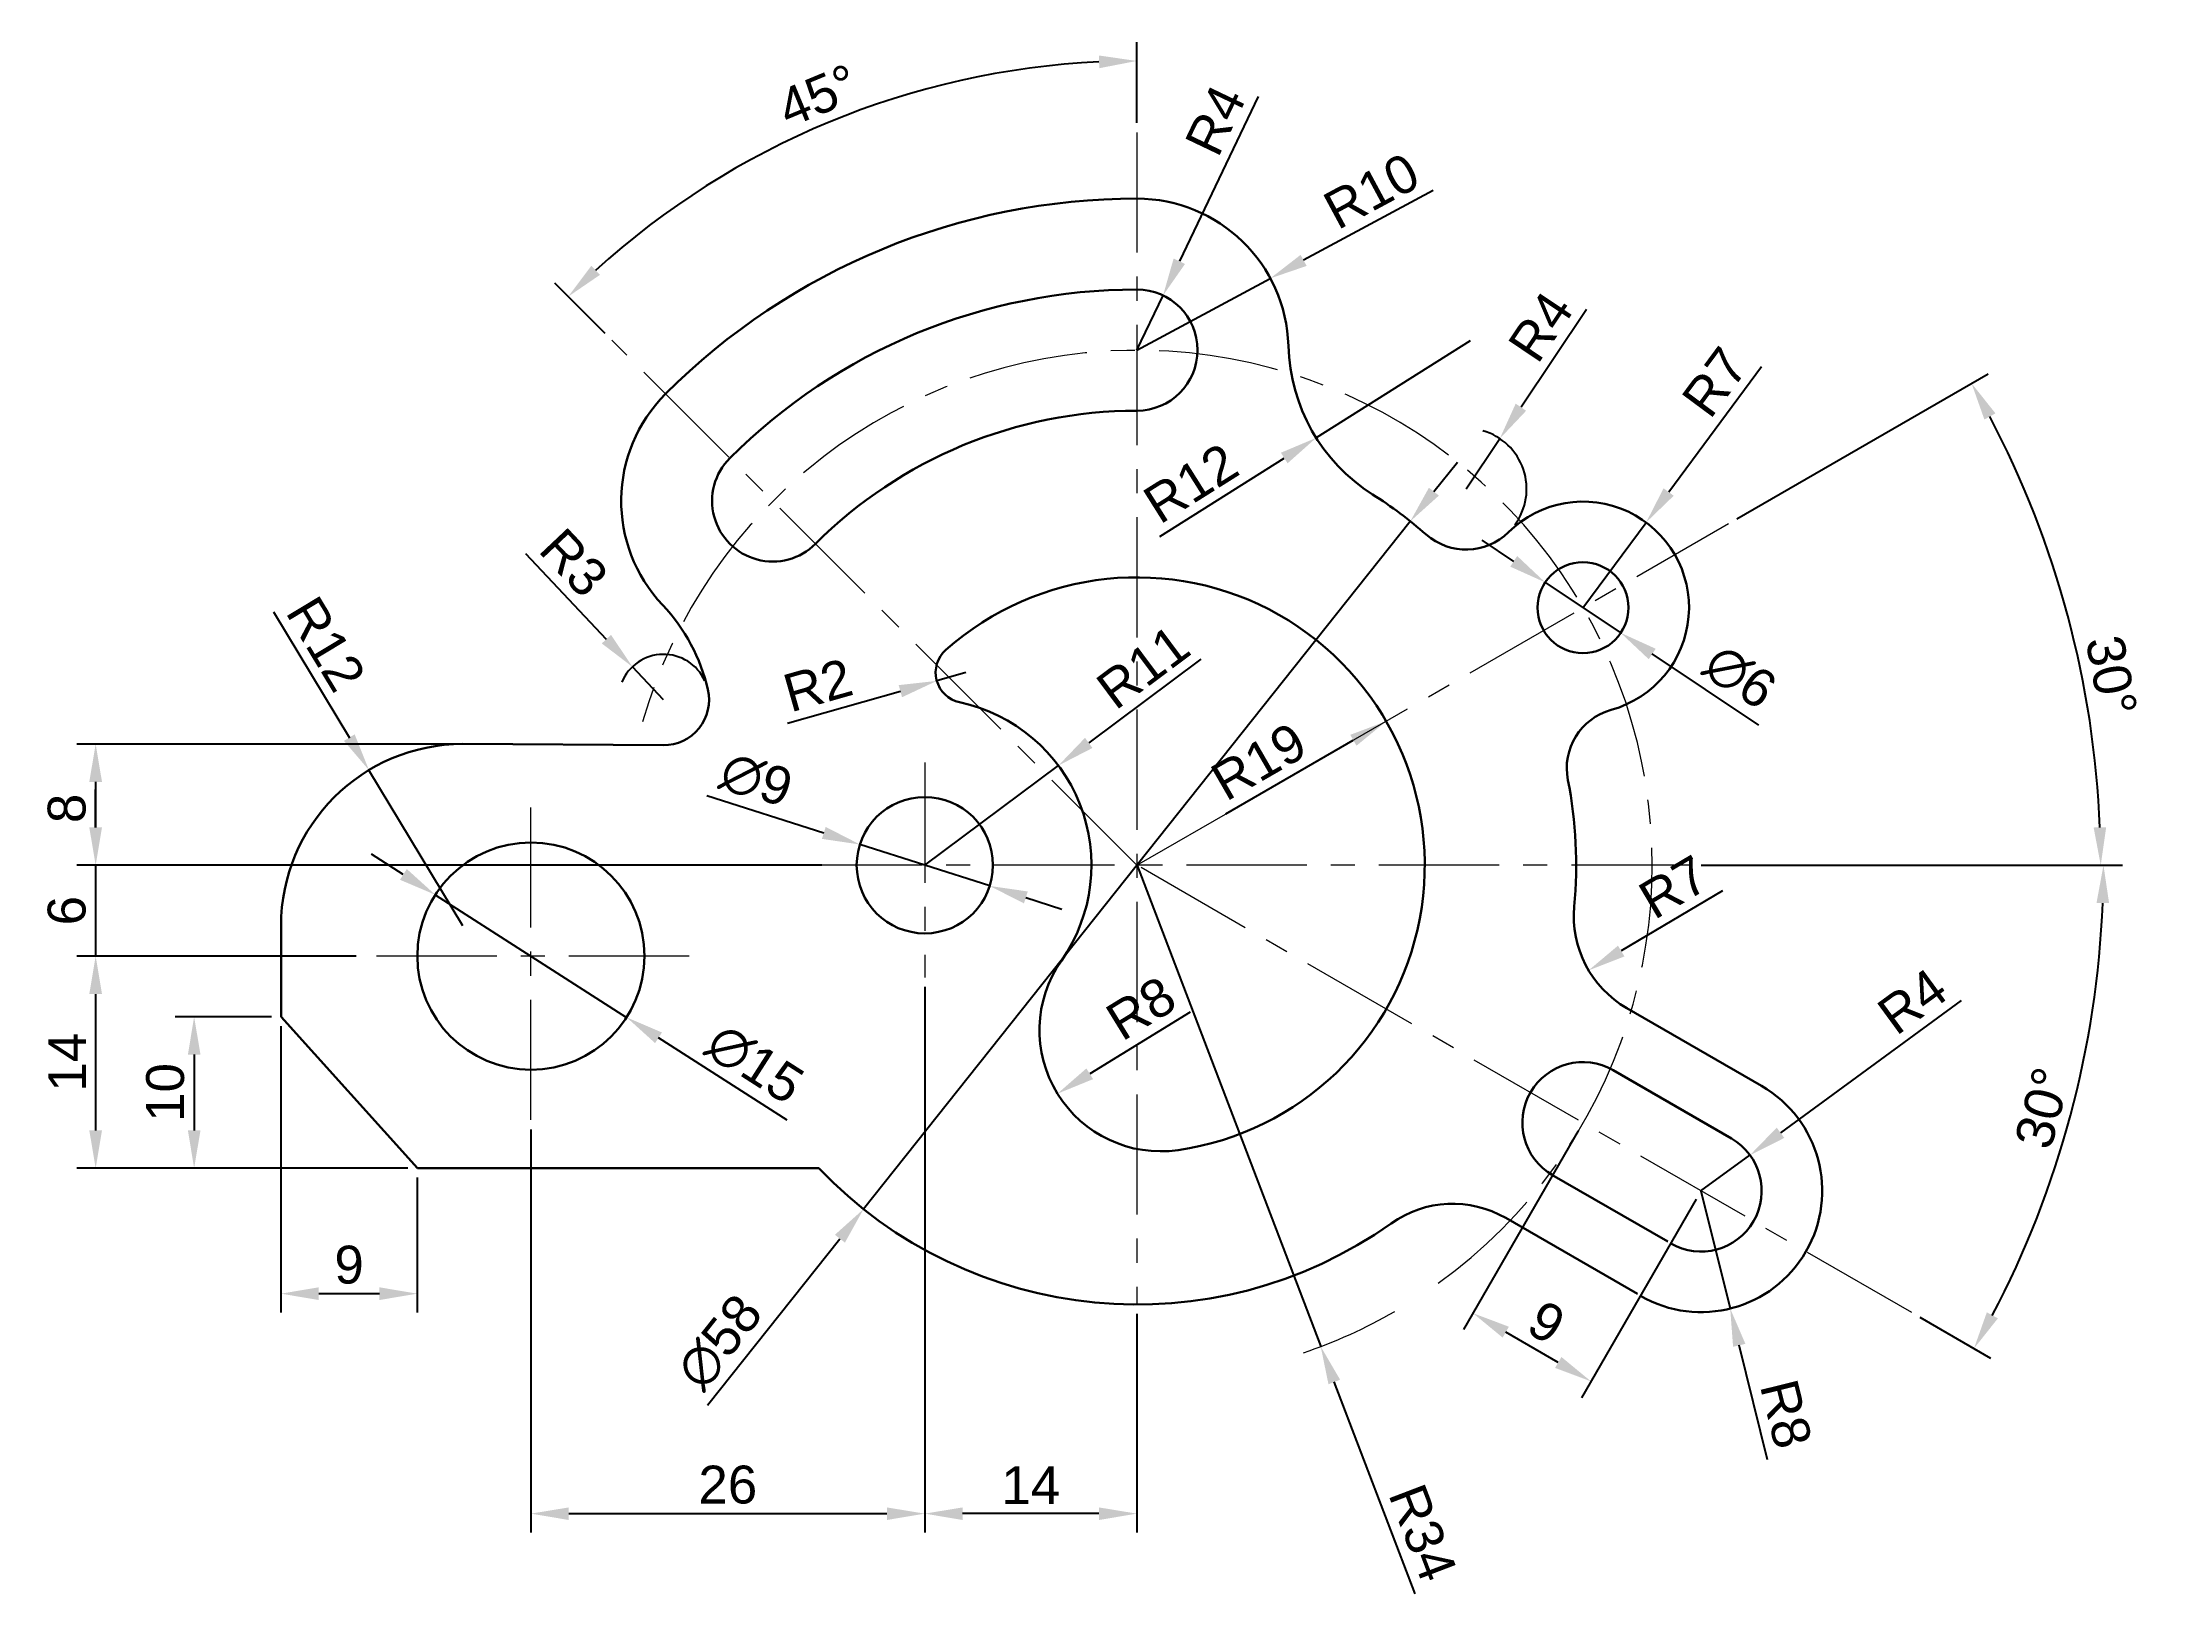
# Model space of a CAD drawing. Header units: millimetres. Extents: x 21861 to 22000, y 11904 to 12006.
import ezdxf

# ---------------------------------------------------------------- set-up
doc = ezdxf.new("R2010")
doc.units = ezdxf.units.MM
doc.linetypes.add('CENTER', pattern=[50.8, 31.75, -6.35, 6.35, -6.35])
doc.layers.get('0').update_dxf_attribs({"lineweight": 30})
doc.layers.add('标注', color=241, linetype='Continuous', lineweight=15)
doc.layers.add('点划线', color=150, linetype='CENTER', lineweight=15)
doc.styles.get("Standard").update_dxf_attribs({"font": 'arial.ttf'})
doc.dimstyles.new('ISO-25', dxfattribs={"dimtxt": 2.5, "dimasz": 2.5, "dimexe": 1.25, "dimexo": 0.625, "dimtad": 1, "dimtxsty": 'Standard', "dimcen": 2.5, "dimadec": 0, "dimazin": 0, "dimtfac": 1, "dimtmove": 0, "dimatfit": 3, "dimfxl": 1, "dimarcsym": 0})

# ---------------------------------------------------------------- blocks, each defined once
blk = doc.blocks.new('*D1')
at = {"layer": 'Defpoints', "color": 0, "ltscale": 0.25, "transparency": 16777216}
for p in [(21888.94, 11960.03), (21864.71, 11952.03), (21913.28, 11952.03)]:
    blk.add_point(p, dxfattribs=at)
at = {"layer": '标注', "color": 0, "lineweight": -2, "ltscale": 0.25, "transparency": 16777216}
for p, q in [((21888.32, 11960.03), (21863.46, 11960.03)), ((21864.71, 11957.53), (21864.71, 11954.53)), ((21912.65, 11952.03), (21863.46, 11952.03))]:
    blk.add_line(p, q, dxfattribs=at)
at = {"layer": '标注', "color": 0, "ltscale": 0.25, "transparency": 16777216}
for points in [[(21864.29, 11957.53), (21865.13, 11957.53), (21864.71, 11960.03)], [(21864.29, 11954.53), (21865.13, 11954.53), (21864.71, 11952.03)]]:
    blk.add_solid(points, dxfattribs=at)
at = {"layer": '标注', "color": 0, "ltscale": 0.25, "transparency": 16777216, "insert": (21862.81, 11955.78), "char_height": 2.5, "attachment_point": 5, "rotation": 90}
blk.add_mtext('8', dxfattribs=at)
blk = doc.blocks.new('*D2')
at = {"layer": 'Defpoints', "color": 0, "ltscale": 0.25, "transparency": 16777216}
for p in [(21871.14, 11952.03), (21864.71, 11946.03), (21882.53, 11946.03)]:
    blk.add_point(p, dxfattribs=at)
at = {"layer": '标注', "color": 0, "lineweight": -2, "ltscale": 0.25, "transparency": 16777216}
for p, q in [((21864.71, 11954.53), (21864.71, 11957.03)), ((21870.51, 11952.03), (21863.46, 11952.03)), ((21864.71, 11952.03), (21864.71, 11946.03)), ((21881.9, 11946.03), (21863.46, 11946.03)), ((21864.71, 11943.53), (21864.71, 11941.03))]:
    blk.add_line(p, q, dxfattribs=at)
at = {"layer": '标注', "color": 0, "ltscale": 0.25, "transparency": 16777216}
for points in [[(21864.29, 11954.53), (21865.13, 11954.53), (21864.71, 11952.03)], [(21864.29, 11943.53), (21865.13, 11943.53), (21864.71, 11946.03)]]:
    blk.add_solid(points, dxfattribs=at)
at = {"layer": '标注', "color": 0, "ltscale": 0.25, "transparency": 16777216, "insert": (21862.81, 11949.03), "char_height": 2.5, "attachment_point": 5, "rotation": 90}
blk.add_mtext('6', dxfattribs=at)
blk = doc.blocks.new('*D3')
at = {"layer": 'Defpoints', "color": 0, "ltscale": 0.25, "transparency": 16777216}
for p in [(21882.53, 11946.03), (21864.71, 11932.03), (21885.94, 11932.03)]:
    blk.add_point(p, dxfattribs=at)
at = {"layer": '标注', "color": 0, "lineweight": -2, "ltscale": 0.25, "transparency": 16777216}
for p, q in [((21881.9, 11946.03), (21863.46, 11946.03)), ((21864.71, 11943.53), (21864.71, 11934.53)), ((21885.32, 11932.03), (21863.46, 11932.03))]:
    blk.add_line(p, q, dxfattribs=at)
at = {"layer": '标注', "color": 0, "ltscale": 0.25, "transparency": 16777216}
for points in [[(21864.29, 11943.53), (21865.13, 11943.53), (21864.71, 11946.03)], [(21864.29, 11934.53), (21865.13, 11934.53), (21864.71, 11932.03)]]:
    blk.add_solid(points, dxfattribs=at)
at = {"layer": '标注', "color": 0, "ltscale": 0.25, "transparency": 16777216, "insert": (21862.83, 11939.03), "char_height": 2.5, "attachment_point": 5, "rotation": 90}
blk.add_mtext('14', dxfattribs=at)
blk = doc.blocks.new('*D4')
at = {"layer": 'Defpoints', "color": 0, "ltscale": 0.25, "transparency": 16777216}
for p in [(21876.94, 11942.03), (21885.94, 11932.03), (21876.94, 11923.75)]:
    blk.add_point(p, dxfattribs=at)
at = {"layer": '标注', "color": 0, "lineweight": -2, "ltscale": 0.25, "transparency": 16777216}
for p, q in [((21876.94, 11941.41), (21876.94, 11922.5)), ((21885.94, 11931.41), (21885.94, 11922.5)), ((21883.44, 11923.75), (21879.44, 11923.75))]:
    blk.add_line(p, q, dxfattribs=at)
at = {"layer": '标注', "color": 0, "ltscale": 0.25, "transparency": 16777216}
for points in [[(21879.44, 11924.17), (21879.44, 11923.33), (21876.94, 11923.75)], [(21883.44, 11924.17), (21883.44, 11923.33), (21885.94, 11923.75)]]:
    blk.add_solid(points, dxfattribs=at)
at = {"layer": '标注', "color": 0, "ltscale": 0.25, "transparency": 16777216, "insert": (21881.44, 11925.65), "char_height": 2.5, "attachment_point": 5}
blk.add_mtext('9', dxfattribs=at)
blk = doc.blocks.new('*D5')
at = {"layer": 'Defpoints', "color": 0, "ltscale": 0.25, "transparency": 16777216}
for p in [(21919.44, 11944.63), (21893.44, 11935.21), (21919.44, 11909.23)]:
    blk.add_point(p, dxfattribs=at)
at = {"layer": '标注', "color": 0, "lineweight": -2, "ltscale": 0.25, "transparency": 16777216}
for p, q in [((21919.44, 11944), (21919.44, 11907.98)), ((21893.44, 11934.59), (21893.44, 11907.98)), ((21895.94, 11909.23), (21916.94, 11909.23))]:
    blk.add_line(p, q, dxfattribs=at)
at = {"layer": '标注', "color": 0, "ltscale": 0.25, "transparency": 16777216}
for points in [[(21895.94, 11909.64), (21895.94, 11908.81), (21893.44, 11909.23)], [(21916.94, 11909.64), (21916.94, 11908.81), (21919.44, 11909.23)]]:
    blk.add_solid(points, dxfattribs=at)
at = {"layer": '标注', "color": 0, "ltscale": 0.25, "transparency": 16777216, "insert": (21906.44, 11911.13), "char_height": 2.5, "attachment_point": 5}
blk.add_mtext('26', dxfattribs=at)
blk = doc.blocks.new('*D7')
at = {"layer": 'Defpoints', "color": 0, "ltscale": 0.25, "transparency": 16777216}
for p in [(21919.44, 11923.03), (21933.44, 11923.03), (21919.44, 11909.23)]:
    blk.add_point(p, dxfattribs=at)
at = {"layer": '标注', "color": 0, "lineweight": -2, "ltscale": 0.25, "transparency": 16777216}
for p, q in [((21919.44, 11922.41), (21919.44, 11907.98)), ((21933.44, 11922.41), (21933.44, 11907.98)), ((21930.94, 11909.23), (21921.94, 11909.23))]:
    blk.add_line(p, q, dxfattribs=at)
at = {"layer": '标注', "color": 0, "ltscale": 0.25, "transparency": 16777216}
for points in [[(21921.94, 11909.64), (21921.94, 11908.81), (21919.44, 11909.23)], [(21930.94, 11909.64), (21930.94, 11908.81), (21933.44, 11909.23)]]:
    blk.add_solid(points, dxfattribs=at)
at = {"layer": '标注', "color": 0, "ltscale": 0.25, "transparency": 16777216, "insert": (21926.44, 11911.11), "char_height": 2.5, "attachment_point": 5}
blk.add_mtext('14', dxfattribs=at)
blk = doc.blocks.new('*D9')
at = {"layer": 'Defpoints', "color": 0, "ltscale": 0.25, "transparency": 16777216}
for p in [(21919.71, 12003.31), (21933.44, 12000.41), (21898.78, 11986.7), (21933.44, 11952.03), (21933.44, 11923.03)]:
    blk.add_point(p, dxfattribs=at)
at = {"layer": '标注', "color": 0, "lineweight": -2, "ltscale": 0.25, "transparency": 16777216}
for p, q in [((21933.44, 12001.03), (21933.44, 12006.37)), ((21898.34, 11987.14), (21895.02, 11990.45))]:
    blk.add_line(p, q, dxfattribs=at)
blk.add_arc((21933.44, 11952.03), 53.09, 92.6985, 132.3015, dxfattribs=at)
at = {"layer": '标注', "color": 0, "ltscale": 0.25, "transparency": 16777216}
for points in [[(21930.94, 12005.48), (21930.96, 12004.64), (21933.44, 12005.12)], [(21898, 11991), (21897.43, 11991.6), (21895.91, 11989.57)]]:
    blk.add_solid(points, dxfattribs=at)
at = {"layer": '标注', "color": 0, "ltscale": 0.25, "transparency": 16777216, "insert": (21912.4, 12002.83), "char_height": 2.5, "attachment_point": 5, "rotation": 22.5}
blk.add_mtext('45°', dxfattribs=at)
blk = doc.blocks.new('*D10')
at = {"layer": 'Defpoints', "color": 0, "ltscale": 0.25, "transparency": 16777216}
for p in [(21972.5, 11974.58), (21993.23, 11973.79), (21910.2, 11952.03), (21933.44, 11952.03), (21970.06, 11952.03)]:
    blk.add_point(p, dxfattribs=at)
at = {"layer": '标注', "color": 0, "lineweight": -2, "ltscale": 0.25, "transparency": 16777216}
for p, q in [((21973.04, 11974.89), (21989.63, 11984.47)), ((21970.69, 11952.03), (21998.32, 11952.03))]:
    blk.add_line(p, q, dxfattribs=at)
blk.add_arc((21933.44, 11952.03), 63.62, 2.2515, 27.7485, dxfattribs=at)
at = {"layer": '标注', "color": 0, "ltscale": 0.25, "transparency": 16777216}
for points in [[(21989.39, 11981.45), (21990.12, 11981.86), (21988.54, 11983.84)], [(21997.43, 11954.54), (21996.6, 11954.52), (21997.07, 11952.03)]]:
    blk.add_solid(points, dxfattribs=at)
at = {"layer": '标注', "color": 0, "ltscale": 0.25, "transparency": 16777216, "insert": (21997.77, 11964.54), "char_height": 2.5, "attachment_point": 5, "rotation": 281.001}
blk.add_mtext('30°', dxfattribs=at)
blk = doc.blocks.new('*D12')
at = {"layer": 'Defpoints', "color": 0, "ltscale": 0.25, "transparency": 16777216}
for p in [(21910.2, 11952.03), (21933.44, 11952.03), (21970.06, 11952.03), (21993.4, 11930.21), (21984.59, 11922.5)]:
    blk.add_point(p, dxfattribs=at)
at = {"layer": '标注', "color": 0, "lineweight": -2, "ltscale": 0.25, "transparency": 16777216}
for p, q in [((21970.69, 11952.03), (21998.5, 11952.03)), ((21985.13, 11922.19), (21989.79, 11919.5))]:
    blk.add_line(p, q, dxfattribs=at)
blk.add_arc((21933.44, 11952.03), 63.81, 332.245, 357.755, dxfattribs=at)
at = {"layer": '标注', "color": 0, "ltscale": 0.25, "transparency": 16777216}
for points in [[(21996.79, 11949.54), (21997.62, 11949.53), (21997.25, 11952.03)], [(21990.28, 11922.12), (21989.55, 11922.52), (21988.7, 11920.13)]]:
    blk.add_solid(points, dxfattribs=at)
at = {"layer": '标注', "color": 0, "ltscale": 0.25, "transparency": 16777216, "insert": (21993.24, 11936.01), "char_height": 2.5, "attachment_point": 5, "rotation": 75}
blk.add_mtext('30°', dxfattribs=at)
blk = doc.blocks.new('*D13')
at = {"layer": 'Defpoints', "color": 0, "ltscale": 0.25, "transparency": 16777216}
for p in [(21887.13, 11950.08), (21899.76, 11941.99)]:
    blk.add_point(p, dxfattribs=at)
at = {"layer": '标注', "color": 0, "lineweight": -2, "ltscale": 0.25, "transparency": 16777216}
for p, q in [((21885.02, 11951.42), (21882.92, 11952.77)), ((21887.13, 11950.08), (21899.76, 11941.99)), ((21910.35, 11935.21), (21901.87, 11940.64))]:
    blk.add_line(p, q, dxfattribs=at)
at = {"layer": '标注', "color": 0, "ltscale": 0.25, "transparency": 16777216}
for points in [[(21885.25, 11951.78), (21884.8, 11951.07), (21887.13, 11950.08)], [(21902.09, 11940.99), (21901.64, 11940.29), (21899.76, 11941.99)]]:
    blk.add_solid(points, dxfattribs=at)
at = {"layer": '标注', "color": 0, "ltscale": 0.25, "transparency": 16777216, "insert": (21908.22, 11938.91), "char_height": 2.5, "attachment_point": 5, "rotation": 327.374}
blk.add_mtext('∅15', dxfattribs=at)
blk = doc.blocks.new('*D15')
at = {"layer": 'Defpoints', "color": 0, "ltscale": 0.25, "transparency": 16777216}
for p in [(21900.14, 11965.13), (21902.2, 11962.95)]:
    blk.add_point(p, dxfattribs=at)
at = {"layer": '标注', "color": 0, "lineweight": -2, "ltscale": 0.25, "transparency": 16777216}
for p, q in [((21893.08, 11972.61), (21898.42, 11966.95)), ((21902.2, 11962.95), (21900.14, 11965.13))]:
    blk.add_line(p, q, dxfattribs=at)
blk.add_arc((21902.2, 11962.95), 3, 24.7918, 157.2358, dxfattribs=at)
at = {"layer": '标注', "color": 0, "ltscale": 0.25, "transparency": 16777216}
blk.add_solid([(21898.73, 11967.24), (21898.12, 11966.67), (21900.14, 11965.13)], dxfattribs=at)
at = {"layer": '标注', "color": 0, "ltscale": 0.25, "transparency": 16777216, "insert": (21896.28, 11972), "char_height": 2.5, "attachment_point": 5, "rotation": 313.3625}
blk.add_mtext('R3', dxfattribs=at)
blk = doc.blocks.new('*D17')
at = {"layer": 'Defpoints', "color": 0, "ltscale": 0.25, "transparency": 16777216}
for p in [(21935.02, 11941.15), (21928.2, 11936.95)]:
    blk.add_point(p, dxfattribs=at)
at = {"layer": '标注', "color": 0, "lineweight": -2, "ltscale": 0.25, "transparency": 16777216}
blk.add_line((21936.96, 11942.34), (21930.33, 11938.26), dxfattribs=at)
at = {"layer": '标注', "color": 0, "ltscale": 0.25, "transparency": 16777216}
blk.add_solid([(21930.11, 11938.62), (21930.55, 11937.91), (21928.2, 11936.95)], dxfattribs=at)
at = {"layer": '标注', "color": 0, "ltscale": 0.25, "transparency": 16777216, "insert": (21933.72, 11942.58), "char_height": 2.5, "attachment_point": 5, "rotation": 31.6264}
blk.add_mtext('R8', dxfattribs=at)
blk = doc.blocks.new('*D18')
at = {"layer": 'Defpoints', "color": 0, "ltscale": 0.25, "transparency": 16777216}
for p in [(21949.9, 11961.53), (21933.44, 11952.03)]:
    blk.add_point(p, dxfattribs=at)
at = {"layer": '标注', "color": 0, "lineweight": -2, "ltscale": 0.25, "transparency": 16777216}
blk.add_line((21939.31, 11955.42), (21947.73, 11960.28), dxfattribs=at)
at = {"layer": '标注', "color": 0, "ltscale": 0.25, "transparency": 16777216}
blk.add_solid([(21947.53, 11960.64), (21947.94, 11959.92), (21949.9, 11961.53)], dxfattribs=at)
at = {"layer": '标注', "color": 0, "ltscale": 0.25, "transparency": 16777216, "insert": (21941.49, 11958.87), "char_height": 2.5, "attachment_point": 5, "rotation": 30}
blk.add_mtext('R19', dxfattribs=at)
blk = doc.blocks.new('*D19')
at = {"layer": 'Defpoints', "color": 0, "ltscale": 0.25, "transparency": 16777216}
for p in [(21928.26, 11958.61), (21919.44, 11952.03)]:
    blk.add_point(p, dxfattribs=at)
at = {"layer": '标注', "color": 0, "lineweight": -2, "ltscale": 0.25, "transparency": 16777216}
for p, q in [((21937.67, 11965.63), (21930.27, 11960.11)), ((21919.44, 11952.03), (21928.26, 11958.61))]:
    blk.add_line(p, q, dxfattribs=at)
at = {"layer": '标注', "color": 0, "ltscale": 0.25, "transparency": 16777216}
blk.add_solid([(21930.02, 11960.44), (21930.51, 11959.77), (21928.26, 11958.61)], dxfattribs=at)
at = {"layer": '标注', "color": 0, "ltscale": 0.25, "transparency": 16777216, "insert": (21933.85, 11965.12), "char_height": 2.5, "attachment_point": 5, "rotation": 36.7261}
blk.add_mtext('R11', dxfattribs=at)
blk = doc.blocks.new('*D20')
at = {"layer": 'Defpoints', "color": 0, "ltscale": 0.25, "transparency": 16777216}
for p in [(21922.16, 11964.75), (21920.24, 11964.2)]:
    blk.add_point(p, dxfattribs=at)
at = {"layer": '标注', "color": 0, "lineweight": -2, "ltscale": 0.25, "transparency": 16777216}
for p, q in [((21922.16, 11964.75), (21920.24, 11964.2)), ((21910.37, 11961.4), (21917.83, 11963.52))]:
    blk.add_line(p, q, dxfattribs=at)
at = {"layer": '标注', "color": 0, "ltscale": 0.25, "transparency": 16777216}
blk.add_solid([(21917.72, 11963.92), (21917.94, 11963.12), (21920.24, 11964.2)], dxfattribs=at)
at = {"layer": '标注', "color": 0, "ltscale": 0.25, "transparency": 16777216, "insert": (21912.38, 11963.92), "char_height": 2.5, "attachment_point": 5, "rotation": 15.8698}
blk.add_mtext('R2', dxfattribs=at)
blk = doc.blocks.new('*D21')
at = {"layer": 'Defpoints', "color": 0, "ltscale": 0.25, "transparency": 16777216}
for p in [(21942.25, 11990.77), (21933.44, 11986.03)]:
    blk.add_point(p, dxfattribs=at)
at = {"layer": '标注', "color": 0, "lineweight": -2, "ltscale": 0.25, "transparency": 16777216}
for p, q in [((21953.01, 11996.56), (21944.45, 11991.96)), ((21933.44, 11986.03), (21942.25, 11990.77))]:
    blk.add_line(p, q, dxfattribs=at)
at = {"layer": '标注', "color": 0, "ltscale": 0.25, "transparency": 16777216}
blk.add_solid([(21944.25, 11992.32), (21944.65, 11991.59), (21942.25, 11990.77)], dxfattribs=at)
at = {"layer": '标注', "color": 0, "ltscale": 0.25, "transparency": 16777216, "insert": (21948.93, 11996.53), "char_height": 2.5, "attachment_point": 5, "rotation": 28.2917}
blk.add_mtext('R10', dxfattribs=at)
blk = doc.blocks.new('*D22')
at = {"layer": 'Defpoints', "color": 0, "ltscale": 0.25, "transparency": 16777216}
for p in [(21935.17, 11989.64), (21933.44, 11986.03)]:
    blk.add_point(p, dxfattribs=at)
at = {"layer": '标注', "color": 0, "lineweight": -2, "ltscale": 0.25, "transparency": 16777216}
for p, q in [((21941.44, 12002.78), (21936.25, 11991.9)), ((21933.44, 11986.03), (21935.17, 11989.64))]:
    blk.add_line(p, q, dxfattribs=at)
at = {"layer": '标注', "color": 0, "ltscale": 0.25, "transparency": 16777216}
blk.add_solid([(21935.87, 11992.08), (21936.62, 11991.72), (21935.17, 11989.64)], dxfattribs=at)
at = {"layer": '标注', "color": 0, "ltscale": 0.25, "transparency": 16777216, "insert": (21938.62, 12001.21), "char_height": 2.5, "attachment_point": 5, "rotation": 64.4658}
blk.add_mtext('R4', dxfattribs=at)
blk = doc.blocks.new('*D23')
at = {"layer": 'Defpoints', "color": 0, "ltscale": 0.25, "transparency": 16777216}
for p in [(21955.44, 11986.64), (21945.28, 11980.24)]:
    blk.add_point(p, dxfattribs=at)
at = {"layer": '标注', "color": 0, "lineweight": -2, "ltscale": 0.25, "transparency": 16777216}
for p, q in [((21955.44, 11986.64), (21945.28, 11980.24)), ((21934.96, 11973.74), (21943.17, 11978.91))]:
    blk.add_line(p, q, dxfattribs=at)
at = {"layer": '标注', "color": 0, "ltscale": 0.25, "transparency": 16777216}
blk.add_solid([(21942.95, 11979.26), (21943.39, 11978.56), (21945.28, 11980.24)], dxfattribs=at)
at = {"layer": '标注', "color": 0, "ltscale": 0.25, "transparency": 16777216, "insert": (21937, 11977.25), "char_height": 2.5, "attachment_point": 5, "rotation": 32.2053}
blk.add_mtext('R12', dxfattribs=at)
blk = doc.blocks.new('*D24')
at = {"layer": 'Defpoints', "color": 0, "ltscale": 0.25, "transparency": 16777216}
for p in [(21957.4, 11980.19), (21955.17, 11976.87)]:
    blk.add_point(p, dxfattribs=at)
at = {"layer": '标注', "color": 0, "lineweight": -2, "ltscale": 0.25, "transparency": 16777216}
for p, q in [((21963.13, 11988.72), (21958.8, 11982.27)), ((21955.17, 11976.87), (21957.4, 11980.19))]:
    blk.add_line(p, q, dxfattribs=at)
blk.add_arc((21955.17, 11976.87), 4, 323.5091, 74.019, dxfattribs=at)
at = {"layer": '标注', "color": 0, "ltscale": 0.25, "transparency": 16777216}
blk.add_solid([(21958.45, 11982.5), (21959.14, 11982.03), (21957.4, 11980.19)], dxfattribs=at)
at = {"layer": '标注', "color": 0, "ltscale": 0.25, "transparency": 16777216, "insert": (21960.1, 11987.58), "char_height": 2.5, "attachment_point": 5, "rotation": 56.114}
blk.add_mtext('R4', dxfattribs=at)
blk = doc.blocks.new('*D25')
at = {"layer": 'Defpoints', "color": 0, "ltscale": 0.25, "transparency": 16777216}
for p in [(21967.06, 11974.66), (21962.89, 11969.03)]:
    blk.add_point(p, dxfattribs=at)
at = {"layer": '标注', "color": 0, "lineweight": -2, "ltscale": 0.25, "transparency": 16777216}
for p, q in [((21974.68, 11984.93), (21968.55, 11976.66)), ((21962.89, 11969.03), (21967.06, 11974.66))]:
    blk.add_line(p, q, dxfattribs=at)
at = {"layer": '标注', "color": 0, "ltscale": 0.25, "transparency": 16777216}
blk.add_solid([(21968.21, 11976.91), (21968.88, 11976.42), (21967.06, 11974.66)], dxfattribs=at)
at = {"layer": '标注', "color": 0, "ltscale": 0.25, "transparency": 16777216, "insert": (21971.6, 11983.93), "char_height": 2.5, "attachment_point": 5, "rotation": 53.4469}
blk.add_mtext('R7', dxfattribs=at)
blk = doc.blocks.new('*D26')
at = {"layer": 'Defpoints', "color": 0, "ltscale": 0.25, "transparency": 16777216}
for p in [(21969.29, 11948.66), (21963.26, 11945.09)]:
    blk.add_point(p, dxfattribs=at)
at = {"layer": '标注', "color": 0, "lineweight": -2, "ltscale": 0.25, "transparency": 16777216}
blk.add_line((21972.11, 11950.33), (21965.42, 11946.37), dxfattribs=at)
at = {"layer": '标注', "color": 0, "ltscale": 0.25, "transparency": 16777216}
blk.add_solid([(21965.2, 11946.72), (21965.63, 11946.01), (21963.26, 11945.09)], dxfattribs=at)
at = {"layer": '标注', "color": 0, "ltscale": 0.25, "transparency": 16777216, "insert": (21968.88, 11950.6), "char_height": 2.5, "attachment_point": 5, "rotation": 30.6505}
blk.add_mtext('R7', dxfattribs=at)
blk = doc.blocks.new('*D27')
at = {"layer": 'Defpoints', "color": 0, "ltscale": 0.25, "transparency": 16777216}
for p in [(21973.91, 11932.89), (21970.68, 11930.53)]:
    blk.add_point(p, dxfattribs=at)
at = {"layer": '标注', "color": 0, "lineweight": -2, "ltscale": 0.25, "transparency": 16777216}
for p, q in [((21987.86, 11943.1), (21975.93, 11934.37)), ((21970.68, 11930.53), (21973.91, 11932.89))]:
    blk.add_line(p, q, dxfattribs=at)
at = {"layer": '标注', "color": 0, "ltscale": 0.25, "transparency": 16777216}
blk.add_solid([(21975.68, 11934.71), (21976.18, 11934.03), (21973.91, 11932.89)], dxfattribs=at)
at = {"layer": '标注', "color": 0, "ltscale": 0.25, "transparency": 16777216, "insert": (21984.63, 11943.05), "char_height": 2.5, "attachment_point": 5, "rotation": 36.1822}
blk.add_mtext('R4', dxfattribs=at)
blk = doc.blocks.new('*D28')
at = {"layer": 'Defpoints', "color": 0, "ltscale": 0.25, "transparency": 16777216}
for p in [(21970.68, 11930.53), (21972.61, 11922.77)]:
    blk.add_point(p, dxfattribs=at)
at = {"layer": '标注', "color": 0, "lineweight": -2, "ltscale": 0.25, "transparency": 16777216}
for p, q in [((21970.68, 11930.53), (21972.61, 11922.77)), ((21975.08, 11912.78), (21973.21, 11920.34))]:
    blk.add_line(p, q, dxfattribs=at)
at = {"layer": '标注', "color": 0, "ltscale": 0.25, "transparency": 16777216}
blk.add_solid([(21973.61, 11920.44), (21972.8, 11920.24), (21972.61, 11922.77)], dxfattribs=at)
at = {"layer": '标注', "color": 0, "ltscale": 0.25, "transparency": 16777216, "insert": (21976.29, 11915.81), "char_height": 2.5, "attachment_point": 5, "rotation": 283.9153}
blk.add_mtext('R8', dxfattribs=at)
blk = doc.blocks.new('*D29')
at = {"layer": 'Defpoints', "color": 0, "ltscale": 0.25, "transparency": 16777216}
for p in [(21915.16, 11953.4), (21923.73, 11950.66)]:
    blk.add_point(p, dxfattribs=at)
at = {"layer": '标注', "color": 0, "lineweight": -2, "ltscale": 0.25, "transparency": 16777216}
for p, q in [((21905.05, 11956.63), (21912.78, 11954.16)), ((21923.73, 11950.66), (21915.16, 11953.4)), ((21926.11, 11949.9), (21928.49, 11949.14))]:
    blk.add_line(p, q, dxfattribs=at)
at = {"layer": '标注', "color": 0, "ltscale": 0.25, "transparency": 16777216}
for points in [[(21912.9, 11954.56), (21912.65, 11953.77), (21915.16, 11953.4)], [(21926.24, 11950.3), (21925.99, 11949.51), (21923.73, 11950.66)]]:
    blk.add_solid(points, dxfattribs=at)
at = {"layer": '标注', "color": 0, "ltscale": 0.25, "transparency": 16777216, "insert": (21908.32, 11957.66), "char_height": 2.5, "attachment_point": 5, "rotation": 342.286}
blk.add_mtext('∅9', dxfattribs=at)
blk = doc.blocks.new('*D30')
at = {"layer": 'Defpoints', "color": 0, "ltscale": 0.25, "transparency": 16777216}
for p in [(21960.4, 11970.7), (21965.38, 11967.37)]:
    blk.add_point(p, dxfattribs=at)
at = {"layer": '标注', "color": 0, "lineweight": -2, "ltscale": 0.25, "transparency": 16777216}
for p, q in [((21958.32, 11972.09), (21956.24, 11973.48)), ((21960.4, 11970.7), (21965.38, 11967.37)), ((21974.49, 11961.27), (21967.46, 11965.98))]:
    blk.add_line(p, q, dxfattribs=at)
at = {"layer": '标注', "color": 0, "ltscale": 0.25, "transparency": 16777216}
for points in [[(21958.55, 11972.44), (21958.09, 11971.74), (21960.4, 11970.7)], [(21967.69, 11966.32), (21967.23, 11965.63), (21965.38, 11967.37)]]:
    blk.add_solid(points, dxfattribs=at)
at = {"layer": '标注', "color": 0, "ltscale": 0.25, "transparency": 16777216, "insert": (21973.26, 11964.47), "char_height": 2.5, "attachment_point": 5, "rotation": 326.2249}
blk.add_mtext('∅6', dxfattribs=at)
blk = doc.blocks.new('*D31')
at = {"layer": 'Defpoints', "color": 0, "ltscale": 0.25, "transparency": 16777216}
for p in [(21951.49, 11974.73), (21915.4, 11929.33)]:
    blk.add_point(p, dxfattribs=at)
at = {"layer": '标注', "color": 0, "lineweight": -2, "ltscale": 0.25, "transparency": 16777216}
for p, q in [((21953.05, 11976.69), (21954.61, 11978.64)), ((21951.49, 11974.73), (21915.4, 11929.33)), ((21905.09, 11916.38), (21913.84, 11927.38))]:
    blk.add_line(p, q, dxfattribs=at)
at = {"layer": '标注', "color": 0, "ltscale": 0.25, "transparency": 16777216}
for points in [[(21952.72, 11976.95), (21953.38, 11976.43), (21951.49, 11974.73)], [(21913.51, 11927.64), (21914.17, 11927.12), (21915.4, 11929.33)]]:
    blk.add_solid(points, dxfattribs=at)
at = {"layer": '标注', "color": 0, "ltscale": 0.25, "transparency": 16777216, "insert": (21905.9, 11920.56), "char_height": 2.5, "attachment_point": 5, "rotation": 51.5084}
blk.add_mtext('∅58', dxfattribs=at)
blk = doc.blocks.new('*D32')
at = {"layer": 'Defpoints', "color": 0, "ltscale": 0.25, "transparency": 16777216}
for p in [(21876.94, 11942.03), (21871.21, 11932.03), (21876.94, 11932.03)]:
    blk.add_point(p, dxfattribs=at)
at = {"layer": '标注', "color": 0, "lineweight": -2, "ltscale": 0.25, "transparency": 16777216}
for p, q in [((21876.32, 11942.03), (21869.96, 11942.03)), ((21871.21, 11939.53), (21871.21, 11934.53)), ((21876.32, 11932.03), (21869.96, 11932.03))]:
    blk.add_line(p, q, dxfattribs=at)
at = {"layer": '标注', "color": 0, "ltscale": 0.25, "transparency": 16777216}
for points in [[(21870.8, 11939.53), (21871.63, 11939.53), (21871.21, 11942.03)], [(21870.8, 11934.53), (21871.63, 11934.53), (21871.21, 11932.03)]]:
    blk.add_solid(points, dxfattribs=at)
at = {"layer": '标注', "color": 0, "ltscale": 0.25, "transparency": 16777216, "insert": (21869.31, 11937.03), "char_height": 2.5, "attachment_point": 5, "rotation": 90}
blk.add_mtext('10', dxfattribs=at)
blk = doc.blocks.new('*D33')
at = {"layer": 'Defpoints', "color": 0, "ltscale": 0.25, "transparency": 16777216}
for p in [(21882.75, 11958.31), (21888.94, 11948.03)]:
    blk.add_point(p, dxfattribs=at)
at = {"layer": '标注', "color": 0, "lineweight": -2, "ltscale": 0.25, "transparency": 16777216}
for p, q in [((21876.45, 11968.76), (21881.46, 11960.45)), ((21888.94, 11948.03), (21882.75, 11958.31))]:
    blk.add_line(p, q, dxfattribs=at)
at = {"layer": '标注', "color": 0, "ltscale": 0.25, "transparency": 16777216}
blk.add_solid([(21881.81, 11960.67), (21881.1, 11960.24), (21882.75, 11958.31)], dxfattribs=at)
at = {"layer": '标注', "color": 0, "ltscale": 0.25, "transparency": 16777216, "insert": (21879.92, 11966.64), "char_height": 2.5, "attachment_point": 5, "rotation": 301.0912}
blk.add_mtext('R12', dxfattribs=at)
blk = doc.blocks.new('*D35')
at = {"layer": 'Defpoints', "color": 0, "ltscale": 0.25, "transparency": 16777216}
for p in [(21962.89, 11935.03), (21970.68, 11930.53), (21955.63, 11922.46)]:
    blk.add_point(p, dxfattribs=at)
at = {"layer": '标注', "color": 0, "lineweight": -2, "ltscale": 0.25, "transparency": 16777216}
for p, q in [((21962.58, 11934.49), (21955, 11921.38)), ((21970.37, 11929.99), (21962.8, 11916.88)), ((21961.26, 11919.21), (21957.79, 11921.21))]:
    blk.add_line(p, q, dxfattribs=at)
at = {"layer": '标注', "color": 0, "ltscale": 0.25, "transparency": 16777216}
for points in [[(21958, 11921.57), (21957.59, 11920.85), (21955.63, 11922.46)], [(21961.47, 11919.57), (21961.05, 11918.85), (21963.42, 11917.96)]]:
    blk.add_solid(points, dxfattribs=at)
at = {"layer": '标注', "color": 0, "ltscale": 0.25, "transparency": 16777216, "insert": (21960.48, 11921.85), "char_height": 2.5, "attachment_point": 5, "rotation": 330}
blk.add_mtext('9', dxfattribs=at)
blk = doc.blocks.new('*D36')
at = {"layer": 'Defpoints', "color": 0, "ltscale": 0.25, "transparency": 16777216}
for p in [(21933.46, 11952.02), (21945.58, 11920.26)]:
    blk.add_point(p, dxfattribs=at)
at = {"layer": '标注', "color": 0, "lineweight": -2, "ltscale": 0.25, "transparency": 16777216}
for p, q in [((21933.46, 11952.02), (21945.58, 11920.26)), ((21951.82, 11903.93), (21946.47, 11917.92))]:
    blk.add_line(p, q, dxfattribs=at)
at = {"layer": '标注', "color": 0, "ltscale": 0.25, "transparency": 16777216}
blk.add_solid([(21946.86, 11918.07), (21946.09, 11917.77), (21945.58, 11920.26)], dxfattribs=at)
at = {"layer": '标注', "color": 0, "ltscale": 0.25, "transparency": 16777216, "insert": (21952.31, 11907.97), "char_height": 2.5, "attachment_point": 5, "rotation": 290.8893}
blk.add_mtext('R34', dxfattribs=at)

msp = doc.modelspace()

# ---------------------------------------------------------------- linework, layer by layer
for p, q in [((21888.945, 11960.033), (21902.183, 11959.953)), ((21876.945, 11942.033), (21876.945, 11948.033)), ((21876.945, 11942.033), (21885.945, 11932.033)), ((21885.945, 11932.033), (21912.445, 11932.033))]:
    msp.add_line(p, q)
at = {"ltscale": 0.25}
for p, q in [((21965.787, 11942.598), (21974.684, 11937.461)), ((21964.89, 11938.497), (21972.684, 11933.997)), ((21960.689, 11931.693), (21968.484, 11927.193)), ((21957.793, 11928.746), (21966.484, 11923.729))]:
    msp.add_line(p, q, dxfattribs=at)
for centre, radius in [((21962.89, 11969.033), 3), ((21919.445, 11952.033), 4.5)]:
    msp.add_circle(centre, radius, dxfattribs=at)
msp.add_circle((21893.445, 11946.033), 7.5)
for centre, radius, start, end in [((21933.445, 11952.033), 44, 90, 135), ((21933.445, 11986.033), 10, 1.57047, 90), ((21933.445, 11952.033), 38, 90, 135), ((21933.445, 11986.033), 4, 270, 90), ((21955.437, 11986.636), 12, 181.57047, 237.56219), ((21909.403, 11976.075), 10, 135, 223.42953), ((21933.445, 11952.033), 30, 90, 135), ((21909.403, 11976.075), 4, 134.99991, 315.00009), ((21933.445, 11952.033), 29, 48.82225, 57.56219), ((21962.89, 11969.033), 7, 285.44337, 134.55664), ((21955.172, 11976.871), 4, 228.82225, 314.55664), ((21933.445, 11952.033), 19, 278.21321, 131.59535), ((21893.426, 11960.951), 12, 12.85516, 43.42953), ((21922.159, 11964.747), 2, 131.59535, 257.94848), ((21902.201, 11962.953), 3, 269.65335, 12.85516), ((21919.445, 11952.033), 11, 325.03966, 77.94848), ((21965.819, 11958.43), 4, 105.44337, 191.17775), ((21933.445, 11952.033), 29, 354.62431, 11.17775), ((21969.287, 11948.66), 7, 174.62431, 240), ((21935.016, 11941.146), 8, 145.03966, 278.21321), ((21962.89, 11935.033), 4, 60, 240), ((21970.684, 11930.533), 8, 240, 60), ((21970.684, 11930.533), 4, 240, 60), ((21933.445, 11952.033), 29, 223.60282, 305.3878), ((21954.293, 11922.684), 7, 60, 125.3878)]:
    msp.add_arc(centre, radius, start, end, dxfattribs=at)
msp.add_arc((21888.945, 11948.033), 12, 90, 180)
at = {"layer": '点划线', "ltscale": 0.25}
for p, q in [((21933.445, 12000.406), (21933.445, 11923.033)), ((21933.445, 11952.033), (21898.781, 11986.697)), ((21933.445, 11952.033), (21972.501, 11974.582)), ((21919.445, 11958.813), (21919.445, 11944.626)), ((21893.445, 11935.214), (21893.445, 11956.891)), ((21970.061, 11952.033), (21910.201, 11952.033)), ((21984.59, 11922.505), (21933.445, 11952.033)), ((21903.888, 11946.033), (21882.529, 11946.033))]:
    msp.add_line(p, q, dxfattribs=at)
for start, end in [(305.77506, 163.82063), (288.82741, 300)]:
    msp.add_arc((21933.46, 11952.024), 34, start, end, dxfattribs=at)

# ---------------------------------------------------------------- dimensions: what is measured, and where the dimension line sits
at = {"layer": '标注', "ltscale": 0.25}
dim = msp.add_angular_dim_2l(base=(21919.705, 12003.311), line1=((21933.445, 12000.406), (21933.445, 11923.033)), line2=((21933.445, 11952.033), (21898.781, 11986.697)), dimstyle='ISO-25', dxfattribs=at)
dim.commit()
dim.dimension.update_dxf_attribs({"geometry": '*D9', "text_midpoint": (21912.404, 12002.831)})
for center, mpoint, picture, middle in [((21933.445, 11986.033), (21935.169, 11989.642), '*D22', (21940.307, 12000.398)), ((21962.89, 11969.033), (21967.059, 11974.656), '*D25', (21973.106, 11982.813)), ((21933.445, 11952.033), (21949.899, 11961.533), '*D18', (21942.439, 11957.226)), ((21969.287, 11948.66), (21963.265, 11945.092), '*D26', (21969.838, 11948.987)), ((21933.46, 11952.024), (21945.583, 11920.259), '*D36', (21950.531, 11907.297)), ((21970.684, 11930.533), (21973.913, 11932.895), '*D27', (21985.734, 11941.541)), ((21935.016, 11941.146), (21928.204, 11936.951), '*D17', (21934.713, 11940.959))]:
    dim = msp.add_radius_dim(center=center, mpoint=mpoint, dimstyle='ISO-25', dxfattribs=at)
    dim.commit()
    dim.dimension.update_dxf_attribs({"geometry": picture, "text_midpoint": middle, "dimtype": 164})
for center, mpoint, picture, middle in [((21933.445, 11986.033), (21942.25, 11990.773), '*D21', (21948.929, 11996.527)), ((21955.172, 11976.871), (21957.402, 11980.192), '*D24', (21960.103, 11987.576)), ((21955.437, 11986.636), (21945.283, 11980.241), '*D23', (21937.005, 11977.249)), ((21902.201, 11962.953), (21900.141, 11965.134), '*D15', (21896.278, 11971.995)), ((21888.945, 11948.033), (21882.748, 11958.309), '*D33', (21879.918, 11966.644)), ((21919.445, 11952.033), (21928.261, 11958.611), '*D19', (21933.846, 11965.123)), ((21922.159, 11964.747), (21920.235, 11964.2), '*D20', (21912.384, 11963.922)), ((21970.684, 11930.533), (21972.608, 11922.768), '*D28', (21976.292, 11915.806))]:
    dim = msp.add_radius_dim(center=center, mpoint=mpoint, dimstyle='ISO-25', dxfattribs=at)
    dim.commit()
    dim.dimension.update_dxf_attribs({"geometry": picture, "text_midpoint": middle})
for base, line2, picture, middle in [((21993.23, 11973.793), ((21933.445, 11952.033), (21972.501, 11974.582)), '*D10', (21995.898, 11964.174)), ((21993.405, 11930.21), ((21984.59, 11922.505), (21933.445, 11952.033)), '*D12', (21995.078, 11935.518))]:
    dim = msp.add_angular_dim_2l(base=base, line1=((21970.061, 11952.033), (21910.201, 11952.033)), line2=line2, dimstyle='ISO-25', dxfattribs=at)
    dim.commit()
    dim.dimension.update_dxf_attribs({"geometry": picture, "text_midpoint": middle, "dimtype": 162})
for p1, p2, picture, middle in [((21951.495, 11974.731), (21915.395, 11929.335), '*D31', (21907.443, 11919.335)), ((21960.396, 11970.701), (21965.383, 11967.365), '*D30', (21972.16, 11962.833))]:
    dim = msp.add_diameter_dim_2p(p1=p1, p2=p2, dimstyle='ISO-25', dxfattribs=at)
    dim.commit()
    dim.dimension.update_dxf_attribs({"geometry": picture, "text_midpoint": middle, "dimtype": 163})
for base, p1, p2, picture, middle in [((21864.711, 11952.033), (21888.945, 11960.033), (21913.277, 11952.033), '*D1', (21864.711, 11955.783)), ((21864.711, 11946.033), (21871.136, 11952.033), (21882.529, 11946.033), '*D2', (21864.711, 11949.033)), ((21864.711, 11932.033), (21882.529, 11946.033), (21885.945, 11932.033), '*D3', (21864.711, 11939.033)), ((21871.213, 11932.033), (21876.945, 11942.033), (21876.945, 11932.033), '*D32', (21871.213, 11937.033))]:
    dim = msp.add_linear_dim(base=base, p1=p1, p2=p2, angle=90, dimstyle='ISO-25', dxfattribs=at)
    dim.commit()
    dim.dimension.update_dxf_attribs({"geometry": picture, "text_midpoint": middle, "dimtype": 160})
for p1, p2, picture, middle in [((21923.732, 11950.664), (21915.158, 11953.402), '*D29', (21908.321, 11957.656)), ((21887.128, 11950.077), (21899.761, 11941.99), '*D13', (21908.223, 11938.913))]:
    dim = msp.add_diameter_dim_2p(p1=p1, p2=p2, dimstyle='ISO-25', dxfattribs=at)
    dim.commit()
    dim.dimension.update_dxf_attribs({"geometry": picture, "text_midpoint": middle})
for base, p1, p2, picture, middle in [((21919.445, 11909.226), (21893.445, 11935.214), (21919.445, 11944.626), '*D5', (21906.445, 11911.127)), ((21876.945, 11923.749), (21885.945, 11932.033), (21876.945, 11942.033), '*D4', (21881.445, 11925.651)), ((21919.445, 11909.226), (21933.445, 11923.033), (21919.445, 11923.033), '*D7', (21926.445, 11911.106))]:
    dim = msp.add_linear_dim(base=base, p1=p1, p2=p2, dimstyle='ISO-25', dxfattribs=at)
    dim.commit()
    dim.dimension.update_dxf_attribs({"geometry": picture, "text_midpoint": middle})
dim = msp.add_aligned_dim(p1=(21970.684, 11930.533), p2=(21962.89, 11935.033), distance=14.52, dimstyle='ISO-25', dxfattribs=at)
dim.commit()
dim.dimension.update_dxf_attribs({"geometry": '*D35', "text_midpoint": (21960.478, 11921.855)})

doc.saveas('drawing.dxf')
